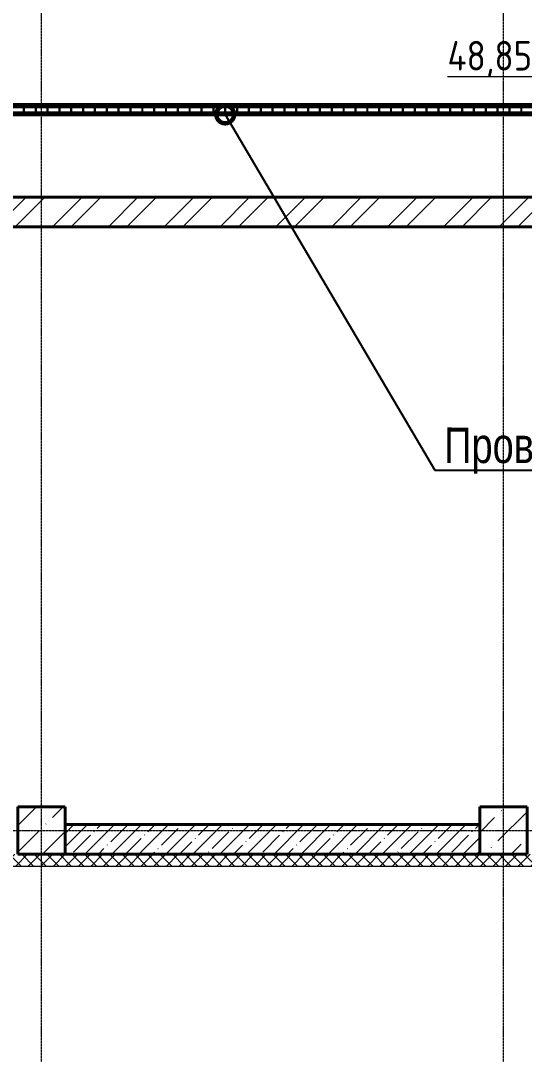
# Model space of a CAD drawing. Header units: millimetres. Extents: x 0 to 351840, y -132678 to 32417.
# Drawn here: x 306244 to 310496, y -205 to 8526 of the extents above; entities that cross this region are included whole.
import ezdxf
from ezdxf import colors
from ezdxf.entities.mleader import LeaderData, LeaderLine
from ezdxf.math import Vec2, Vec3

# ---------------------------------------------------------------- set-up
doc = ezdxf.new("R2010")
doc.units = ezdxf.units.MM
doc.linetypes.add('BI_линия_сетки', pattern=[25, 20, -2.5, 0, -2.5])
for name, color, linetype, lineweight in [('E-CABL-TRAY-IDEN', 7, 'Continuous', 9), ('Марки помещений', 7, 'Continuous', 20), ('Несущие колонны', 7, 'Continuous', 18), ('Оси', 7, 'Continuous', 9), ('Стены внутренние', 7, 'Continuous', 18), ('Стены наружные', 7, 'Continuous', 18), ('Стены несущие', 7, 'Continuous', 18), ('Стены отделка', 7, 'Continuous', 18)]:
    doc.layers.add(name, color=color, linetype=linetype, lineweight=lineweight)
doc.styles.add('GOST Common_1', font='GOST Common.ttf', dxfattribs={"width": 0.9, "height": 250})
doc.styles.add('новый', font='Шрифт GOST2304A.ttf', dxfattribs={"width": 0.8, "height": 250})

# ---------------------------------------------------------------- blocks, each defined once
blk = doc.blocks.new('_временные_конструкции_колонны_монолитные_прямоугольная - _временная_конструкция_колонна_400x400-V1--01 Подвал__-3_000____Отделочный_')
at = {"layer": 'Несущие колонны', "lineweight": 9}
h = blk.add_hatch(dxfattribs=at)
h.set_pattern_fill('FP_2', color=9, style=0, pattern_type=2)
h.set_pattern_definition([(45, (-6000, 0), (84.1903, 308.6967), [396.875, -79.375, 3.353, -76.022])])
h.paths.add_polyline_path([(-200, -200), (200, -200), (200, 200), (-200, 200)])
at = {"layer": 'Несущие колонны', "color": 9, "lineweight": 40}
for p, q in [((200, 200), (-200, 200)), ((-200, 200), (-200, -200)), ((200, -200), (200, 200)), ((-200, -200), (200, -200))]:
    blk.add_line(p, q, dxfattribs=at)
blk = doc.blocks.new('_временные_конструкции_колонны_монолитные_прямоугольная - _временная_конструкция_колонна_400x400-V2--01 Подвал__-3_000____Отделочный_')
at = {"layer": 'Несущие колонны', "lineweight": 9}
h = blk.add_hatch(dxfattribs=at)
h.set_pattern_fill('FP_3', color=9, style=0, pattern_type=2)
h.set_pattern_definition([(45, (-9900, 0), (84.1903, 308.6967), [396.875, -79.375, 3.353, -76.022])])
h.paths.add_polyline_path([(200, -200), (200, 200), (-200, 200), (-200, -200)])
at = {"layer": 'Несущие колонны', "color": 9, "lineweight": 40}
for p, q in [((200, 200), (-200, 200)), ((-200, 200), (-200, -200)), ((200, -200), (200, 200)), ((-200, -200), (200, -200))]:
    blk.add_line(p, q, dxfattribs=at)
blk = doc.blocks.new('Подоснова подвал')
at = {"layer": 'Стены внутренние', "lineweight": 9}
h = blk.add_hatch(dxfattribs=at)
h.set_pattern_fill('FP_37', color=9, angle=45, style=0, pattern_type=2)
h.set_pattern_definition([(45, (5685.96, 5809.43), (-235.7317, 235.7317), []), (45, (5843.12, 5809.43), (-235.7317, 235.7317), [])])
h.paths.add_polyline_path([(27036, 10909.4), (27036, 11159.4), (25836, 11159.4), (25836, 10909.4)])
h.paths.add_polyline_path([(24114, 10909.4), (24926, 10909.4), (24926, 11159.4), (23186, 11159.4), (23186, 10909.4), (24086, 10909.4)])
h.paths.add_polyline_path([(22276, 10909.4), (22276, 11159.4), (21461, 11159.4), (21461, 10909.4), (21986, 10909.4)])
h.paths.add_polyline_path([(19836, 10909.4), (20551, 10909.4), (20551, 11159.4), (5736, 11159.4), (5736, 10909.4), (19586, 10909.4)])
h = blk.add_hatch(dxfattribs=at)
h.set_pattern_fill('FP_47', color=9, style=0, pattern_type=2)
h.set_pattern_definition([(45, (5685.964, 5809.43), (-53.03301, 53.03301), []), (135, (5685.964, 5809.43), (-53.03301, -53.03301), [])])
h.paths.add_polyline_path([(53536, 5509.4), (53636, 5509.4), (53636, 5609.4), (49186, 5609.4), (49186, 5509.4), (53136, 5509.4)])
h.paths.add_polyline_path([(48186, 5509.4), (48186, 5609.4), (28886, 5609.4), (28886, 5509.4), (47689.8, 5509.4)])
h.paths.add_polyline_path([(27886, 5509.4), (27886, 5609.4), (5486, 5609.4), (5486, 5509.4), (27286, 5509.4)])
at = {"layer": 'Стены наружные', "lineweight": 9}
h = blk.add_hatch(dxfattribs=at)
h.set_pattern_fill('FP_40', color=9, style=0, pattern_type=2)
h.set_pattern_definition([(45, (5685.96, 5809.43), (-114.0493, 114.0493), []), (45, (5800.01, 5809.43), (-114.0493, 114.0493), [201.612, -40.322, 3.353, -36.97])])
h.paths.add_polyline_path([(15386, 5609.4), (15386, 5859.4), (11886, 5859.4), (11886, 5609.4)])
at = {"layer": 'Оси', "color": 9, "linetype": 'BI_линия_сетки'}
for p, q in [((11686, 799.9), (11686, 35999.7)), ((15586, 799.9), (15586, 35999.7)), ((-805.2, 5809.4), (56347.2, 5809.4))]:
    blk.add_line(p, q, dxfattribs=at)
at = {"layer": 'Стены несущие', "color": 9, "lineweight": 40}
for p, q in [((20551, 11159.4), (5486, 11159.4)), ((5486, 10909.4), (19586, 10909.4)), ((15386, 5859.4), (11886, 5859.4)), ((11886, 5609.4), (15386, 5609.4))]:
    blk.add_line(p, q, dxfattribs=at)
at = {"layer": 'Стены отделка', "color": 9, "lineweight": 9}
blk.add_line((5386, 5509.4), (27886, 5509.4), dxfattribs=at)
at = {"layer": 'Несущие колонны', "color": 9}
for name, p in [('_временные_конструкции_колонны_монолитные_прямоугольная - _временная_конструкция_колонна_400x400-V1--01 Подвал__-3_000____Отделочный_', (11686, 5809.4)), ('_временные_конструкции_колонны_монолитные_прямоугольная - _временная_конструкция_колонна_400x400-V2--01 Подвал__-3_000____Отделочный_', (15586, 5809.4))]:
    blk.add_blockref(name, p, dxfattribs=at)
at = {"layer": 'Марки помещений', "color": 9, "lineweight": 9, "insert": (15114, 12478.8), "char_height": 250, "width": 894.683, "attachment_point": 1, "style": 'GOST Common_1'}
blk.add_mtext('\\L48,85', dxfattribs=at)
blk = doc.blocks.new('_DotSmall')
at = {"color": 0, "linetype": 'ByBlock', "const_width": 0.5}
blk.add_lwpolyline([(-0.0625, 0, 1), (0.0625, 0, 1)], format="xyb", close=True, dxfattribs=at)
blk = doc.blocks.new('*U81')
at = {"color": 0, "linetype": 'ByBlock', "lineweight": -2}
for p, q in [((24753.8, 47.5), (187, 47.5)), ((287.3, 42.5), (24753.8, 42.5)), ((24753.8, 27.5), (292.3, 27.5)), ((292.3, 22.5), (24753.8, 22.5)), ((5687.3, 42.5), (5687.3, 41.5)), ((5687.3, 41.5), (5687.3, 40)), ((5687.3, 40), (5687.3, 37.5)), ((5687.3, 37.5), (5687.3, -37.5)), ((5692.3, 41.5), (5692.3, 42.5)), ((5692.3, 40), (5692.3, 41.5)), ((5692.3, 37.5), (5692.3, 40)), ((5692.3, -37.5), (5692.3, 37.5)), ((5787.3, 42.5), (5787.3, 41.5)), ((5787.3, 41.5), (5787.3, 40)), ((5787.3, 40), (5787.3, 37.5)), ((5787.3, 37.5), (5787.3, -37.5)), ((5792.3, 41.5), (5792.3, 42.5)), ((5792.3, 40), (5792.3, 41.5)), ((5792.3, 37.5), (5792.3, 40)), ((5792.3, -37.5), (5792.3, 37.5)), ((5887.3, 42.5), (5887.3, 41.5)), ((5887.3, 41.5), (5887.3, 40)), ((5887.3, 40), (5887.3, 37.5)), ((5887.3, 37.5), (5887.3, -37.5)), ((5892.3, 41.5), (5892.3, 42.5)), ((5892.3, 40), (5892.3, 41.5)), ((5892.3, 37.5), (5892.3, 40)), ((5892.3, -37.5), (5892.3, 37.5)), ((5987.3, 42.5), (5987.3, 41.5)), ((5987.3, 41.5), (5987.3, 40)), ((5987.3, 40), (5987.3, 37.5)), ((5987.3, 37.5), (5987.3, -37.5)), ((5992.3, 41.5), (5992.3, 42.5)), ((5992.3, 40), (5992.3, 41.5)), ((5992.3, 37.5), (5992.3, 40)), ((5992.3, -37.5), (5992.3, 37.5)), ((6087.3, 42.5), (6087.3, 41.5)), ((6087.3, 41.5), (6087.3, 40)), ((6087.3, 40), (6087.3, 37.5)), ((6087.3, 37.5), (6087.3, -37.5)), ((6092.3, 41.5), (6092.3, 42.5)), ((6092.3, 40), (6092.3, 41.5)), ((6092.3, 37.5), (6092.3, 40)), ((6092.3, -37.5), (6092.3, 37.5)), ((6187.3, 42.5), (6187.3, 41.5)), ((6187.3, 41.5), (6187.3, 40)), ((6187.3, 40), (6187.3, 37.5)), ((6187.3, 37.5), (6187.3, -37.5)), ((6192.3, 41.5), (6192.3, 42.5)), ((6192.3, 40), (6192.3, 41.5)), ((6192.3, 37.5), (6192.3, 40)), ((6192.3, -37.5), (6192.3, 37.5)), ((6287.3, 42.5), (6287.3, 41.5)), ((6287.3, 41.5), (6287.3, 40)), ((6287.3, 40), (6287.3, 37.5)), ((6287.3, 37.5), (6287.3, -37.5)), ((6292.3, 41.5), (6292.3, 42.5)), ((6292.3, 40), (6292.3, 41.5)), ((6292.3, 37.5), (6292.3, 40)), ((6292.3, -37.5), (6292.3, 37.5)), ((6387.3, 42.5), (6387.3, 41.5)), ((6387.3, 41.5), (6387.3, 40)), ((6387.3, 40), (6387.3, 37.5)), ((6387.3, 37.5), (6387.3, -37.5)), ((6392.3, 41.5), (6392.3, 42.5)), ((6392.3, 40), (6392.3, 41.5)), ((6392.3, 37.5), (6392.3, 40)), ((6392.3, -37.5), (6392.3, 37.5)), ((6487.3, 42.5), (6487.3, 41.5)), ((6487.3, 41.5), (6487.3, 40)), ((6487.3, 40), (6487.3, 37.5)), ((6487.3, 37.5), (6487.3, -37.5)), ((6492.3, 41.5), (6492.3, 42.5)), ((6492.3, 40), (6492.3, 41.5)), ((6492.3, 37.5), (6492.3, 40)), ((6492.3, -37.5), (6492.3, 37.5)), ((6587.3, 42.5), (6587.3, 41.5)), ((6587.3, 41.5), (6587.3, 40)), ((6587.3, 40), (6587.3, 37.5)), ((6587.3, 37.5), (6587.3, -37.5)), ((6592.3, 41.5), (6592.3, 42.5)), ((6592.3, 40), (6592.3, 41.5)), ((6592.3, 37.5), (6592.3, 40)), ((6592.3, -37.5), (6592.3, 37.5)), ((6687.3, 42.5), (6687.3, 41.5)), ((6687.3, 41.5), (6687.3, 40)), ((6687.3, 40), (6687.3, 37.5)), ((6687.3, 37.5), (6687.3, -37.5)), ((6692.3, 41.5), (6692.3, 42.5)), ((6692.3, 40), (6692.3, 41.5)), ((6692.3, 37.5), (6692.3, 40)), ((6692.3, -37.5), (6692.3, 37.5)), ((6787.3, 42.5), (6787.3, 41.5)), ((6787.3, 41.5), (6787.3, 40)), ((6787.3, 40), (6787.3, 37.5)), ((6787.3, 37.5), (6787.3, -37.5)), ((6792.3, 41.5), (6792.3, 42.5)), ((6792.3, 40), (6792.3, 41.5)), ((6792.3, 37.5), (6792.3, 40)), ((6792.3, -37.5), (6792.3, 37.5)), ((6887.3, 42.5), (6887.3, 41.5)), ((6887.3, 41.5), (6887.3, 40)), ((6887.3, 40), (6887.3, 37.5)), ((6887.3, 37.5), (6887.3, -37.5)), ((6892.3, 41.5), (6892.3, 42.5)), ((6892.3, 40), (6892.3, 41.5)), ((6892.3, 37.5), (6892.3, 40)), ((6892.3, -37.5), (6892.3, 37.5)), ((6987.3, 42.5), (6987.3, 41.5)), ((6987.3, 41.5), (6987.3, 40)), ((6987.3, 40), (6987.3, 37.5)), ((6987.3, 37.5), (6987.3, -37.5)), ((6992.3, 41.5), (6992.3, 42.5)), ((6992.3, 40), (6992.3, 41.5)), ((6992.3, 37.5), (6992.3, 40)), ((6992.3, -37.5), (6992.3, 37.5)), ((7087.3, 42.5), (7087.3, 41.5)), ((7087.3, 41.5), (7087.3, 40)), ((7087.3, 40), (7087.3, 37.5)), ((7087.3, 37.5), (7087.3, -37.5)), ((7092.3, 41.5), (7092.3, 42.5)), ((7092.3, 40), (7092.3, 41.5)), ((7092.3, 37.5), (7092.3, 40)), ((7092.3, -37.5), (7092.3, 37.5)), ((7187.3, 42.5), (7187.3, 41.5)), ((7187.3, 41.5), (7187.3, 40)), ((7187.3, 40), (7187.3, 37.5)), ((7187.3, 37.5), (7187.3, -37.5)), ((7192.3, 41.5), (7192.3, 42.5)), ((7192.3, 40), (7192.3, 41.5)), ((7192.3, 37.5), (7192.3, 40)), ((7192.3, -37.5), (7192.3, 37.5)), ((7287.3, 42.5), (7287.3, 41.5)), ((7287.3, 41.5), (7287.3, 40)), ((7287.3, 40), (7287.3, 37.5)), ((7287.3, 37.5), (7287.3, -37.5)), ((7292.3, 41.5), (7292.3, 42.5)), ((7292.3, 40), (7292.3, 41.5)), ((7292.3, 37.5), (7292.3, 40)), ((7292.3, -37.5), (7292.3, 37.5)), ((7387.3, 42.5), (7387.3, 41.5)), ((7387.3, 41.5), (7387.3, 40)), ((7387.3, 40), (7387.3, 37.5)), ((7387.3, 37.5), (7387.3, -37.5)), ((7392.3, 41.5), (7392.3, 42.5)), ((7392.3, 40), (7392.3, 41.5)), ((7392.3, 37.5), (7392.3, 40)), ((7392.3, -37.5), (7392.3, 37.5)), ((7487.3, 42.5), (7487.3, 41.5)), ((7487.3, 41.5), (7487.3, 40)), ((7487.3, 40), (7487.3, 37.5)), ((7487.3, 37.5), (7487.3, -37.5)), ((7492.3, 41.5), (7492.3, 42.5)), ((7492.3, 40), (7492.3, 41.5)), ((7492.3, 37.5), (7492.3, 40)), ((7492.3, -37.5), (7492.3, 37.5)), ((7587.3, 42.5), (7587.3, 41.5)), ((7587.3, 41.5), (7587.3, 40)), ((7587.3, 40), (7587.3, 37.5)), ((7587.3, 37.5), (7587.3, -37.5)), ((7592.3, 41.5), (7592.3, 42.5)), ((7592.3, 40), (7592.3, 41.5)), ((7592.3, 37.5), (7592.3, 40)), ((7592.3, -37.5), (7592.3, 37.5)), ((7687.3, 42.5), (7687.3, 41.5)), ((7687.3, 41.5), (7687.3, 40)), ((7687.3, 40), (7687.3, 37.5)), ((7687.3, 37.5), (7687.3, -37.5)), ((7692.3, 41.5), (7692.3, 42.5)), ((7692.3, 40), (7692.3, 41.5)), ((7692.3, 37.5), (7692.3, 40)), ((7692.3, -37.5), (7692.3, 37.5)), ((7787.3, 42.5), (7787.3, 41.5)), ((7787.3, 41.5), (7787.3, 40)), ((7787.3, 40), (7787.3, 37.5)), ((7787.3, 37.5), (7787.3, -37.5)), ((7792.3, 41.5), (7792.3, 42.5)), ((7792.3, 40), (7792.3, 41.5)), ((7792.3, 37.5), (7792.3, 40)), ((7792.3, -37.5), (7792.3, 37.5)), ((7887.3, 42.5), (7887.3, 41.5)), ((7887.3, 41.5), (7887.3, 40)), ((7887.3, 40), (7887.3, 37.5)), ((7887.3, 37.5), (7887.3, -37.5)), ((7892.3, 41.5), (7892.3, 42.5)), ((7892.3, 40), (7892.3, 41.5)), ((7892.3, 37.5), (7892.3, 40)), ((7892.3, -37.5), (7892.3, 37.5)), ((7987.3, 42.5), (7987.3, 41.5)), ((7987.3, 41.5), (7987.3, 40)), ((7987.3, 40), (7987.3, 37.5)), ((7987.3, 37.5), (7987.3, -37.5)), ((7992.3, 41.5), (7992.3, 42.5)), ((7992.3, 40), (7992.3, 41.5)), ((7992.3, 37.5), (7992.3, 40)), ((7992.3, -37.5), (7992.3, 37.5)), ((8087.3, 42.5), (8087.3, 41.5)), ((8087.3, 41.5), (8087.3, 40)), ((8087.3, 40), (8087.3, 37.5)), ((8087.3, 37.5), (8087.3, -37.5)), ((8092.3, 41.5), (8092.3, 42.5)), ((8092.3, 40), (8092.3, 41.5)), ((8092.3, 37.5), (8092.3, 40)), ((8092.3, -37.5), (8092.3, 37.5)), ((8187.3, 42.5), (8187.3, 41.5)), ((8187.3, 41.5), (8187.3, 40)), ((8187.3, 40), (8187.3, 37.5)), ((8187.3, 37.5), (8187.3, -37.5)), ((8192.3, 41.5), (8192.3, 42.5)), ((8192.3, 40), (8192.3, 41.5)), ((8192.3, 37.5), (8192.3, 40)), ((8192.3, -37.5), (8192.3, 37.5)), ((8287.3, 42.5), (8287.3, 41.5)), ((8287.3, 41.5), (8287.3, 40)), ((8287.3, 40), (8287.3, 37.5)), ((8287.3, 37.5), (8287.3, -37.5)), ((8292.3, 41.5), (8292.3, 42.5)), ((8292.3, 40), (8292.3, 41.5)), ((8292.3, 37.5), (8292.3, 40)), ((8292.3, -37.5), (8292.3, 37.5)), ((8387.3, 42.5), (8387.3, 41.5)), ((8387.3, 41.5), (8387.3, 40)), ((8387.3, 40), (8387.3, 37.5)), ((8387.3, 37.5), (8387.3, -37.5)), ((8392.3, 41.5), (8392.3, 42.5)), ((8392.3, 40), (8392.3, 41.5)), ((8392.3, 37.5), (8392.3, 40)), ((8392.3, -37.5), (8392.3, 37.5)), ((8487.3, 42.5), (8487.3, 41.5)), ((8487.3, 41.5), (8487.3, 40)), ((8487.3, 40), (8487.3, 37.5)), ((8487.3, 37.5), (8487.3, -37.5)), ((8492.3, 41.5), (8492.3, 42.5)), ((8492.3, 40), (8492.3, 41.5)), ((8492.3, 37.5), (8492.3, 40)), ((8492.3, -37.5), (8492.3, 37.5)), ((8587.3, 42.5), (8587.3, 41.5)), ((8587.3, 41.5), (8587.3, 40)), ((8587.3, 40), (8587.3, 37.5)), ((8587.3, 37.5), (8587.3, -37.5)), ((8592.3, 41.5), (8592.3, 42.5)), ((8592.3, 40), (8592.3, 41.5)), ((8592.3, 37.5), (8592.3, 40)), ((8592.3, -37.5), (8592.3, 37.5)), ((8687.3, 42.5), (8687.3, 41.5)), ((8687.3, 41.5), (8687.3, 40)), ((8687.3, 40), (8687.3, 37.5)), ((8687.3, 37.5), (8687.3, -37.5)), ((8692.3, 41.5), (8692.3, 42.5)), ((8692.3, 40), (8692.3, 41.5)), ((8692.3, 37.5), (8692.3, 40)), ((8692.3, -37.5), (8692.3, 37.5)), ((8787.3, 42.5), (8787.3, 41.5)), ((8787.3, 41.5), (8787.3, 40)), ((8787.3, 40), (8787.3, 37.5)), ((8787.3, 37.5), (8787.3, -37.5)), ((8792.3, 41.5), (8792.3, 42.5)), ((8792.3, 40), (8792.3, 41.5)), ((8792.3, 37.5), (8792.3, 40)), ((8792.3, -37.5), (8792.3, 37.5)), ((8887.3, 42.5), (8887.3, 41.5)), ((8887.3, 41.5), (8887.3, 40)), ((8887.3, 40), (8887.3, 37.5)), ((8887.3, 37.5), (8887.3, -37.5)), ((8892.3, 41.5), (8892.3, 42.5)), ((8892.3, 40), (8892.3, 41.5)), ((8892.3, 37.5), (8892.3, 40)), ((8892.3, -37.5), (8892.3, 37.5)), ((8987.3, 42.5), (8987.3, 41.5)), ((8987.3, 41.5), (8987.3, 40)), ((8987.3, 40), (8987.3, 37.5)), ((8987.3, 37.5), (8987.3, -37.5)), ((8992.3, 41.5), (8992.3, 42.5)), ((8992.3, 40), (8992.3, 41.5)), ((8992.3, 37.5), (8992.3, 40)), ((8992.3, -37.5), (8992.3, 37.5)), ((9087.3, 42.5), (9087.3, 41.5)), ((9087.3, 41.5), (9087.3, 40)), ((9087.3, 40), (9087.3, 37.5)), ((9087.3, 37.5), (9087.3, -37.5)), ((9092.3, 41.5), (9092.3, 42.5)), ((9092.3, 40), (9092.3, 41.5)), ((9092.3, 37.5), (9092.3, 40)), ((9092.3, -37.5), (9092.3, 37.5)), ((9187.3, 42.5), (9187.3, 41.5)), ((9187.3, 41.5), (9187.3, 40)), ((9187.3, 40), (9187.3, 37.5)), ((9187.3, 37.5), (9187.3, -37.5)), ((9192.3, 41.5), (9192.3, 42.5)), ((9192.3, 40), (9192.3, 41.5)), ((9192.3, 37.5), (9192.3, 40)), ((9192.3, -37.5), (9192.3, 37.5)), ((9287.3, 42.5), (9287.3, 41.5)), ((9287.3, 41.5), (9287.3, 40)), ((9287.3, 40), (9287.3, 37.5)), ((9287.3, 37.5), (9287.3, -37.5)), ((9292.3, 41.5), (9292.3, 42.5)), ((9292.3, 40), (9292.3, 41.5)), ((9292.3, 37.5), (9292.3, 40)), ((9292.3, -37.5), (9292.3, 37.5)), ((9387.3, 42.5), (9387.3, 41.5)), ((9387.3, 41.5), (9387.3, 40)), ((9387.3, 40), (9387.3, 37.5)), ((9387.3, 37.5), (9387.3, -37.5)), ((9392.3, 41.5), (9392.3, 42.5)), ((9392.3, 40), (9392.3, 41.5)), ((9392.3, 37.5), (9392.3, 40)), ((9392.3, -37.5), (9392.3, 37.5)), ((9487.3, 42.5), (9487.3, 41.5)), ((9487.3, 41.5), (9487.3, 40)), ((9487.3, 40), (9487.3, 37.5)), ((9487.3, 37.5), (9487.3, -37.5)), ((9492.3, 41.5), (9492.3, 42.5)), ((9492.3, 40), (9492.3, 41.5)), ((9492.3, 37.5), (9492.3, 40)), ((9492.3, -37.5), (9492.3, 37.5)), ((9587.3, 42.5), (9587.3, 41.5)), ((9587.3, 41.5), (9587.3, 40)), ((9587.3, 40), (9587.3, 37.5)), ((9587.3, 37.5), (9587.3, -37.5)), ((9592.3, 41.5), (9592.3, 42.5)), ((9592.3, 40), (9592.3, 41.5)), ((9592.3, 37.5), (9592.3, 40)), ((9592.3, -37.5), (9592.3, 37.5)), ((9687.3, 42.5), (9687.3, 41.5)), ((9687.3, 41.5), (9687.3, 40)), ((9687.3, 40), (9687.3, 37.5)), ((9687.3, 37.5), (9687.3, -37.5)), ((9692.3, 41.5), (9692.3, 42.5)), ((9692.3, 40), (9692.3, 41.5)), ((9692.3, 37.5), (9692.3, 40)), ((9692.3, -37.5), (9692.3, 37.5)), ((9787.3, 42.5), (9787.3, 41.5)), ((9787.3, 41.5), (9787.3, 40)), ((9787.3, 40), (9787.3, 37.5)), ((9787.3, 37.5), (9787.3, -37.5)), ((9792.3, 41.5), (9792.3, 42.5)), ((9792.3, 40), (9792.3, 41.5)), ((9792.3, 37.5), (9792.3, 40)), ((9792.3, -37.5), (9792.3, 37.5)), ((9887.3, 42.5), (9887.3, 41.5)), ((9887.3, 41.5), (9887.3, 40)), ((9887.3, 40), (9887.3, 37.5)), ((9887.3, 37.5), (9887.3, -37.5)), ((9892.3, 41.5), (9892.3, 42.5)), ((9892.3, 40), (9892.3, 41.5)), ((9892.3, 37.5), (9892.3, 40)), ((9892.3, -37.5), (9892.3, 37.5)), ((187, -47.5), (24753.8, -47.5)), ((24753.8, -42.5), (287.3, -42.5)), ((24753.8, -22.5), (292.3, -22.5)), ((292.3, -27.5), (24753.8, -27.5)), ((5687.3, -37.5), (5687.3, -40)), ((5687.3, -40), (5687.3, -41.5)), ((5687.3, -41.5), (5687.3, -42.5)), ((5692.3, -40), (5692.3, -37.5)), ((5692.3, -41.5), (5692.3, -40)), ((5692.3, -42.5), (5692.3, -41.5)), ((5787.3, -37.5), (5787.3, -40)), ((5787.3, -40), (5787.3, -41.5)), ((5787.3, -41.5), (5787.3, -42.5)), ((5792.3, -40), (5792.3, -37.5)), ((5792.3, -41.5), (5792.3, -40)), ((5792.3, -42.5), (5792.3, -41.5)), ((5887.3, -37.5), (5887.3, -40)), ((5887.3, -40), (5887.3, -41.5)), ((5887.3, -41.5), (5887.3, -42.5)), ((5892.3, -40), (5892.3, -37.5)), ((5892.3, -41.5), (5892.3, -40)), ((5892.3, -42.5), (5892.3, -41.5)), ((5987.3, -37.5), (5987.3, -40)), ((5987.3, -40), (5987.3, -41.5)), ((5987.3, -41.5), (5987.3, -42.5)), ((5992.3, -40), (5992.3, -37.5)), ((5992.3, -41.5), (5992.3, -40)), ((5992.3, -42.5), (5992.3, -41.5)), ((6087.3, -37.5), (6087.3, -40)), ((6087.3, -40), (6087.3, -41.5)), ((6087.3, -41.5), (6087.3, -42.5)), ((6092.3, -40), (6092.3, -37.5)), ((6092.3, -41.5), (6092.3, -40)), ((6092.3, -42.5), (6092.3, -41.5)), ((6187.3, -37.5), (6187.3, -40)), ((6187.3, -40), (6187.3, -41.5)), ((6187.3, -41.5), (6187.3, -42.5)), ((6192.3, -40), (6192.3, -37.5)), ((6192.3, -41.5), (6192.3, -40)), ((6192.3, -42.5), (6192.3, -41.5)), ((6287.3, -37.5), (6287.3, -40)), ((6287.3, -40), (6287.3, -41.5)), ((6287.3, -41.5), (6287.3, -42.5)), ((6292.3, -40), (6292.3, -37.5)), ((6292.3, -41.5), (6292.3, -40)), ((6292.3, -42.5), (6292.3, -41.5)), ((6387.3, -37.5), (6387.3, -40)), ((6387.3, -40), (6387.3, -41.5)), ((6387.3, -41.5), (6387.3, -42.5)), ((6392.3, -40), (6392.3, -37.5)), ((6392.3, -41.5), (6392.3, -40)), ((6392.3, -42.5), (6392.3, -41.5)), ((6487.3, -37.5), (6487.3, -40)), ((6487.3, -40), (6487.3, -41.5)), ((6487.3, -41.5), (6487.3, -42.5)), ((6492.3, -40), (6492.3, -37.5)), ((6492.3, -41.5), (6492.3, -40)), ((6492.3, -42.5), (6492.3, -41.5)), ((6587.3, -37.5), (6587.3, -40)), ((6587.3, -40), (6587.3, -41.5)), ((6587.3, -41.5), (6587.3, -42.5)), ((6592.3, -40), (6592.3, -37.5)), ((6592.3, -41.5), (6592.3, -40)), ((6592.3, -42.5), (6592.3, -41.5)), ((6687.3, -37.5), (6687.3, -40)), ((6687.3, -40), (6687.3, -41.5)), ((6687.3, -41.5), (6687.3, -42.5)), ((6692.3, -40), (6692.3, -37.5)), ((6692.3, -41.5), (6692.3, -40)), ((6692.3, -42.5), (6692.3, -41.5)), ((6787.3, -37.5), (6787.3, -40)), ((6787.3, -40), (6787.3, -41.5)), ((6787.3, -41.5), (6787.3, -42.5)), ((6792.3, -40), (6792.3, -37.5)), ((6792.3, -41.5), (6792.3, -40)), ((6792.3, -42.5), (6792.3, -41.5)), ((6887.3, -37.5), (6887.3, -40)), ((6887.3, -40), (6887.3, -41.5)), ((6887.3, -41.5), (6887.3, -42.5)), ((6892.3, -40), (6892.3, -37.5)), ((6892.3, -41.5), (6892.3, -40)), ((6892.3, -42.5), (6892.3, -41.5)), ((6987.3, -37.5), (6987.3, -40)), ((6987.3, -40), (6987.3, -41.5)), ((6987.3, -41.5), (6987.3, -42.5)), ((6992.3, -40), (6992.3, -37.5)), ((6992.3, -41.5), (6992.3, -40)), ((6992.3, -42.5), (6992.3, -41.5)), ((7087.3, -37.5), (7087.3, -40)), ((7087.3, -40), (7087.3, -41.5)), ((7087.3, -41.5), (7087.3, -42.5)), ((7092.3, -40), (7092.3, -37.5)), ((7092.3, -41.5), (7092.3, -40)), ((7092.3, -42.5), (7092.3, -41.5)), ((7187.3, -37.5), (7187.3, -40)), ((7187.3, -40), (7187.3, -41.5)), ((7187.3, -41.5), (7187.3, -42.5)), ((7192.3, -40), (7192.3, -37.5)), ((7192.3, -41.5), (7192.3, -40)), ((7192.3, -42.5), (7192.3, -41.5)), ((7287.3, -37.5), (7287.3, -40)), ((7287.3, -40), (7287.3, -41.5)), ((7287.3, -41.5), (7287.3, -42.5)), ((7292.3, -40), (7292.3, -37.5)), ((7292.3, -41.5), (7292.3, -40)), ((7292.3, -42.5), (7292.3, -41.5)), ((7387.3, -37.5), (7387.3, -40)), ((7387.3, -40), (7387.3, -41.5)), ((7387.3, -41.5), (7387.3, -42.5)), ((7392.3, -40), (7392.3, -37.5)), ((7392.3, -41.5), (7392.3, -40)), ((7392.3, -42.5), (7392.3, -41.5)), ((7487.3, -37.5), (7487.3, -40)), ((7487.3, -40), (7487.3, -41.5)), ((7487.3, -41.5), (7487.3, -42.5)), ((7492.3, -40), (7492.3, -37.5)), ((7492.3, -41.5), (7492.3, -40)), ((7492.3, -42.5), (7492.3, -41.5)), ((7587.3, -37.5), (7587.3, -40)), ((7587.3, -40), (7587.3, -41.5)), ((7587.3, -41.5), (7587.3, -42.5)), ((7592.3, -40), (7592.3, -37.5)), ((7592.3, -41.5), (7592.3, -40)), ((7592.3, -42.5), (7592.3, -41.5)), ((7687.3, -37.5), (7687.3, -40)), ((7687.3, -40), (7687.3, -41.5)), ((7687.3, -41.5), (7687.3, -42.5)), ((7692.3, -40), (7692.3, -37.5)), ((7692.3, -41.5), (7692.3, -40)), ((7692.3, -42.5), (7692.3, -41.5)), ((7787.3, -37.5), (7787.3, -40)), ((7787.3, -40), (7787.3, -41.5)), ((7787.3, -41.5), (7787.3, -42.5)), ((7792.3, -40), (7792.3, -37.5)), ((7792.3, -41.5), (7792.3, -40)), ((7792.3, -42.5), (7792.3, -41.5)), ((7887.3, -37.5), (7887.3, -40)), ((7887.3, -40), (7887.3, -41.5)), ((7887.3, -41.5), (7887.3, -42.5)), ((7892.3, -40), (7892.3, -37.5)), ((7892.3, -41.5), (7892.3, -40)), ((7892.3, -42.5), (7892.3, -41.5)), ((7987.3, -37.5), (7987.3, -40)), ((7987.3, -40), (7987.3, -41.5)), ((7987.3, -41.5), (7987.3, -42.5)), ((7992.3, -40), (7992.3, -37.5)), ((7992.3, -41.5), (7992.3, -40)), ((7992.3, -42.5), (7992.3, -41.5)), ((8087.3, -37.5), (8087.3, -40)), ((8087.3, -40), (8087.3, -41.5)), ((8087.3, -41.5), (8087.3, -42.5)), ((8092.3, -40), (8092.3, -37.5)), ((8092.3, -41.5), (8092.3, -40)), ((8092.3, -42.5), (8092.3, -41.5)), ((8187.3, -37.5), (8187.3, -40)), ((8187.3, -40), (8187.3, -41.5)), ((8187.3, -41.5), (8187.3, -42.5)), ((8192.3, -40), (8192.3, -37.5)), ((8192.3, -41.5), (8192.3, -40)), ((8192.3, -42.5), (8192.3, -41.5)), ((8287.3, -37.5), (8287.3, -40)), ((8287.3, -40), (8287.3, -41.5)), ((8287.3, -41.5), (8287.3, -42.5)), ((8292.3, -40), (8292.3, -37.5)), ((8292.3, -41.5), (8292.3, -40)), ((8292.3, -42.5), (8292.3, -41.5)), ((8387.3, -37.5), (8387.3, -40)), ((8387.3, -40), (8387.3, -41.5)), ((8387.3, -41.5), (8387.3, -42.5)), ((8392.3, -40), (8392.3, -37.5)), ((8392.3, -41.5), (8392.3, -40)), ((8392.3, -42.5), (8392.3, -41.5)), ((8487.3, -37.5), (8487.3, -40)), ((8487.3, -40), (8487.3, -41.5)), ((8487.3, -41.5), (8487.3, -42.5)), ((8492.3, -40), (8492.3, -37.5)), ((8492.3, -41.5), (8492.3, -40)), ((8492.3, -42.5), (8492.3, -41.5)), ((8587.3, -37.5), (8587.3, -40)), ((8587.3, -40), (8587.3, -41.5)), ((8587.3, -41.5), (8587.3, -42.5)), ((8592.3, -40), (8592.3, -37.5)), ((8592.3, -41.5), (8592.3, -40)), ((8592.3, -42.5), (8592.3, -41.5)), ((8687.3, -37.5), (8687.3, -40)), ((8687.3, -40), (8687.3, -41.5)), ((8687.3, -41.5), (8687.3, -42.5)), ((8692.3, -40), (8692.3, -37.5)), ((8692.3, -41.5), (8692.3, -40)), ((8692.3, -42.5), (8692.3, -41.5)), ((8787.3, -37.5), (8787.3, -40)), ((8787.3, -40), (8787.3, -41.5)), ((8787.3, -41.5), (8787.3, -42.5)), ((8792.3, -40), (8792.3, -37.5)), ((8792.3, -41.5), (8792.3, -40)), ((8792.3, -42.5), (8792.3, -41.5)), ((8887.3, -37.5), (8887.3, -40)), ((8887.3, -40), (8887.3, -41.5)), ((8887.3, -41.5), (8887.3, -42.5)), ((8892.3, -40), (8892.3, -37.5)), ((8892.3, -41.5), (8892.3, -40)), ((8892.3, -42.5), (8892.3, -41.5)), ((8987.3, -37.5), (8987.3, -40)), ((8987.3, -40), (8987.3, -41.5)), ((8987.3, -41.5), (8987.3, -42.5)), ((8992.3, -40), (8992.3, -37.5)), ((8992.3, -41.5), (8992.3, -40)), ((8992.3, -42.5), (8992.3, -41.5)), ((9087.3, -37.5), (9087.3, -40)), ((9087.3, -40), (9087.3, -41.5)), ((9087.3, -41.5), (9087.3, -42.5)), ((9092.3, -40), (9092.3, -37.5)), ((9092.3, -41.5), (9092.3, -40)), ((9092.3, -42.5), (9092.3, -41.5)), ((9187.3, -37.5), (9187.3, -40)), ((9187.3, -40), (9187.3, -41.5)), ((9187.3, -41.5), (9187.3, -42.5)), ((9192.3, -40), (9192.3, -37.5)), ((9192.3, -41.5), (9192.3, -40)), ((9192.3, -42.5), (9192.3, -41.5)), ((9287.3, -37.5), (9287.3, -40)), ((9287.3, -40), (9287.3, -41.5)), ((9287.3, -41.5), (9287.3, -42.5)), ((9292.3, -40), (9292.3, -37.5)), ((9292.3, -41.5), (9292.3, -40)), ((9292.3, -42.5), (9292.3, -41.5)), ((9387.3, -37.5), (9387.3, -40)), ((9387.3, -40), (9387.3, -41.5)), ((9387.3, -41.5), (9387.3, -42.5)), ((9392.3, -40), (9392.3, -37.5)), ((9392.3, -41.5), (9392.3, -40)), ((9392.3, -42.5), (9392.3, -41.5)), ((9487.3, -37.5), (9487.3, -40)), ((9487.3, -40), (9487.3, -41.5)), ((9487.3, -41.5), (9487.3, -42.5)), ((9492.3, -40), (9492.3, -37.5)), ((9492.3, -41.5), (9492.3, -40)), ((9492.3, -42.5), (9492.3, -41.5)), ((9587.3, -37.5), (9587.3, -40)), ((9587.3, -40), (9587.3, -41.5)), ((9587.3, -41.5), (9587.3, -42.5)), ((9592.3, -40), (9592.3, -37.5)), ((9592.3, -41.5), (9592.3, -40)), ((9592.3, -42.5), (9592.3, -41.5)), ((9687.3, -37.5), (9687.3, -40)), ((9687.3, -40), (9687.3, -41.5)), ((9687.3, -41.5), (9687.3, -42.5)), ((9692.3, -40), (9692.3, -37.5)), ((9692.3, -41.5), (9692.3, -40)), ((9692.3, -42.5), (9692.3, -41.5)), ((9787.3, -37.5), (9787.3, -40)), ((9787.3, -40), (9787.3, -41.5)), ((9787.3, -41.5), (9787.3, -42.5)), ((9792.3, -40), (9792.3, -37.5)), ((9792.3, -41.5), (9792.3, -40)), ((9792.3, -42.5), (9792.3, -41.5)), ((9887.3, -37.5), (9887.3, -40)), ((9887.3, -40), (9887.3, -41.5)), ((9887.3, -41.5), (9887.3, -42.5)), ((9892.3, -40), (9892.3, -37.5)), ((9892.3, -41.5), (9892.3, -40)), ((9892.3, -42.5), (9892.3, -41.5))]:
    blk.add_line(p, q, dxfattribs=at)
for centre, start, end in [((5689.8, 40), 180, 0), ((5789.8, 40), 180, 0), ((5889.8, 40), 180, 0), ((5989.8, 40), 180, 0), ((6089.8, 40), 180, 0), ((6189.8, 40), 180, 0), ((6289.8, 40), 180, 0), ((6389.8, 40), 180, 0), ((6489.8, 40), 180, 0), ((6589.8, 40), 180, 0), ((6689.8, 40), 180, 0), ((6789.8, 40), 180, 0), ((6889.8, 40), 180, 0), ((6989.8, 40), 180, 0), ((7089.8, 40), 180, 0), ((7189.8, 40), 180, 0), ((7289.8, 40), 180, 0), ((7389.8, 40), 180, 0), ((7489.8, 40), 180, 0), ((7589.8, 40), 180, 0), ((7689.8, 40), 180, 0), ((7789.8, 40), 180, 0), ((7889.8, 40), 180, 0), ((7989.8, 40), 180, 0), ((8089.8, 40), 180, 0), ((8189.8, 40), 180, 0), ((8289.8, 40), 180, 0), ((8389.8, 40), 180, 0), ((8489.8, 40), 180, 0), ((8589.8, 40), 180, 0), ((8689.8, 40), 180, 0), ((8789.8, 40), 180, 0), ((8889.8, 40), 180, 0), ((8989.8, 40), 180, 0), ((9089.8, 40), 180, 0), ((9189.8, 40), 180, 0), ((9289.8, 40), 180, 0), ((9389.8, 40), 180, 0), ((9489.8, 40), 180, 0), ((9589.8, 40), 180, 0), ((9689.8, 40), 180, 0), ((9789.8, 40), 180, 0), ((9889.8, 40), 180, 0), ((5689.8, -40), 0, 180), ((5789.8, -40), 0, 180), ((5889.8, -40), 0, 180), ((5989.8, -40), 0, 180), ((6089.8, -40), 0, 180), ((6189.8, -40), 0, 180), ((6289.8, -40), 0, 180), ((6389.8, -40), 0, 180), ((6489.8, -40), 0, 180), ((6589.8, -40), 0, 180), ((6689.8, -40), 0, 180), ((6789.8, -40), 0, 180), ((6889.8, -40), 0, 180), ((6989.8, -40), 0, 180), ((7089.8, -40), 0, 180), ((7189.8, -40), 0, 180), ((7289.8, -40), 0, 180), ((7389.8, -40), 0, 180), ((7489.8, -40), 0, 180), ((7589.8, -40), 0, 180), ((7689.8, -40), 0, 180), ((7789.8, -40), 0, 180), ((7889.8, -40), 0, 180), ((7989.8, -40), 0, 180), ((8089.8, -40), 0, 180), ((8189.8, -40), 0, 180), ((8289.8, -40), 0, 180), ((8389.8, -40), 0, 180), ((8489.8, -40), 0, 180), ((8589.8, -40), 0, 180), ((8689.8, -40), 0, 180), ((8789.8, -40), 0, 180), ((8889.8, -40), 0, 180), ((8989.8, -40), 0, 180), ((9089.8, -40), 0, 180), ((9189.8, -40), 0, 180), ((9289.8, -40), 0, 180), ((9389.8, -40), 0, 180), ((9489.8, -40), 0, 180), ((9589.8, -40), 0, 180), ((9689.8, -40), 0, 180), ((9789.8, -40), 0, 180), ((9889.8, -40), 0, 180)]:
    blk.add_arc(centre, 2.5, start, end, dxfattribs=at)

msp = doc.modelspace()

# ---------------------------------------------------------------- block references
msp.add_blockref('Подоснова подвал', (294733.3, -4124))
at = {"color": 1}
msp.add_blockref('*U81', (300580.9, 7773.8), dxfattribs=at)

# ---------------------------------------------------------------- leaders
at = {"layer": 'E-CABL-TRAY-IDEN', "color": 0}
ml = msp.add_multileader_mtext('Standard', dxfattribs=at)
ml.set_content('{\\C0;Проволочный кабельный лоток 100х50(h)\\Pна отм. +2,000}', color=1, style='новый')
ml.set_leader_properties()
ml.set_arrow_properties(name='DOTSMALL')
ml.build(insert=Vec2(0, 0))
ml.multileader.update_dxf_attribs({"text_left_attachment_type": 6, "text_right_attachment_type": 6, "dogleg_length": 107.1, "arrow_head_size": 300})
ctx = ml.context
ctx.base_point, ctx.char_height, ctx.arrow_head_size, ctx.landing_gap_size, ctx.plane_origin, ctx.plane_x_axis, ctx.plane_y_axis = Vec3(309846.4, 4729.6), 300, 300, 10, Vec3(276225, 24423.6), Vec3(1, -0.000677), Vec3(0.000677, 1)
ctx.left_attachment, ctx.right_attachment, ctx.text_align_type = 6, 6, 1
notes = []
notes.append((ctx, [(1, (1, 1, 0), (309739.4, 4729.6), (1, -0.000677), 107.1, [(1, [(307970.7, 7733.8)], 0, [])])]))
ctx.mtext.insert, ctx.mtext.text_direction, ctx.mtext.rotation, ctx.mtext.width, ctx.mtext.defined_height, ctx.mtext.alignment, ctx.mtext.line_spacing_factor, ctx.mtext.line_spacing_style, ctx.mtext.flow_direction = Vec3(312931.5, 5087.5), Vec3(1, -0.000677), 6.282508, 6166.303, 388.8, 2, 0.96, 2, 5
for ctx, leaders in notes:
    for number, flags, end, landing, length, lines in leaders:
        leader = LeaderData()
        leader.index, (leader.has_last_leader_line, leader.has_dogleg_vector, leader.attachment_direction) = number, flags
        leader.last_leader_point, leader.dogleg_vector, leader.dogleg_length = Vec3(end), Vec3(landing), length
        for number, points, colour, breaks in lines:
            line = LeaderLine()
            line.index, line.vertices, line.color, line.breaks = number, Vec3.list(points), colors.encode_raw_color(colour), breaks
            leader.lines.append(line)
        ctx.leaders.append(leader)

doc.saveas('drawing.dxf')
